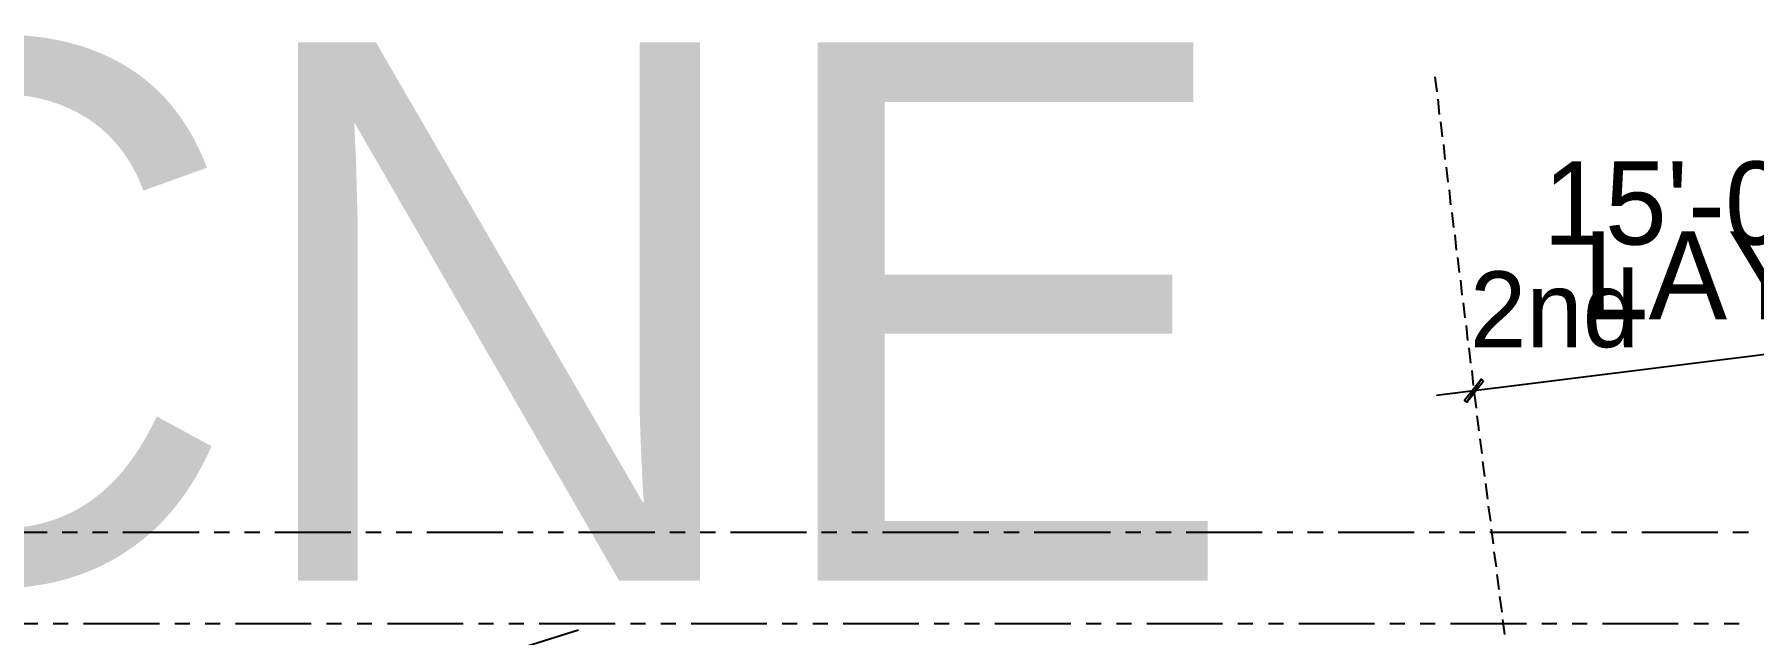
# Model space of a CAD drawing. Header units: feet. Extents: x -84 to 198, y -22 to 181.
# Drawn here: x 78.9 to 135.5, y 159.9 to 179.7 of the extents above; entities that cross this region are included whole.
import ezdxf
from ezdxf.enums import TextEntityAlignment as Align

# ---------------------------------------------------------------- set-up
doc = ezdxf.new("R2010")
doc.units = ezdxf.units.FT
for name, color, linetype in [('A-LINEA', 7, 'CONTINUOUS'), ('A-LINEA-FINA', 9, 'CONTINUOUS'), ('A-TEXTO-PDF', 3, 'CONTINUOUS')]:
    doc.layers.add(name, color=color, linetype=linetype)

msp = doc.modelspace()

# ---------------------------------------------------------------- linework, layer by layer
at = {"layer": 'A-LINEA'}
for p, q in [((124.96, 178.2578), (125.0267, 177.7644)), ((125.0533, 177.5244), (125.1067, 177.0178)), ((125.1467, 176.7778), (125.2, 176.2844)), ((125.24, 176.0311), (125.2933, 175.5378)), ((125.3333, 175.2844), (125.3867, 174.7911)), ((125.4267, 174.5378), (125.48, 174.0444)), ((125.52, 173.7911), (125.5733, 173.2978)), ((125.6133, 173.0578), (125.6667, 172.5511)), ((125.7067, 172.3111), (125.76, 171.8178)), ((125.8, 171.5644), (125.8533, 171.0711)), ((125.8933, 170.8178), (125.9467, 170.3244)), ((125.0133, 167.7778), (142.3733, 169.9511)), ((125.9867, 170.0711), (126.04, 169.5778)), ((126.08, 169.3378), (126.1333, 168.8311)), ((126.1733, 168.5911), (126.2267, 168.0978)), ((126.2533, 167.8444), (126.32, 167.3511)), ((126.3467, 167.0978), (126.4133, 166.6044)), ((126.3867, 166.8044), (126.4, 166.6978)), ((126.44, 166.3511), (126.5067, 165.8578)), ((126.5333, 165.6044), (126.6, 165.1111)), ((126.6267, 164.8711), (126.6933, 164.3644)), ((126.72, 164.1244), (126.7867, 163.6311)), ((79.28, 163.2578), (76.7733, 163.2578)), ((80.28, 163.2578), (79.7733, 163.2578)), ((81.28, 163.2578), (80.7733, 163.2578)), ((84.28, 163.2578), (81.7733, 163.2578)), ((85.28, 163.2578), (84.7733, 163.2578)), ((86.28, 163.2578), (85.7733, 163.2578)), ((89.28, 163.2578), (86.7733, 163.2578)), ((90.28, 163.2578), (89.7733, 163.2578)), ((91.28, 163.2578), (90.7733, 163.2578)), ((94.28, 163.2578), (91.7733, 163.2578)), ((95.28, 163.2578), (94.7733, 163.2578)), ((96.28, 163.2578), (95.7733, 163.2578)), ((99.28, 163.2578), (96.7733, 163.2578)), ((100.28, 163.2578), (99.7733, 163.2578)), ((101.28, 163.2578), (100.7733, 163.2578)), ((104.28, 163.2578), (101.7733, 163.2578)), ((105.28, 163.2578), (104.7733, 163.2578)), ((106.28, 163.2578), (105.7733, 163.2578)), ((109.28, 163.2578), (106.7733, 163.2578)), ((110.28, 163.2578), (109.7733, 163.2578)), ((111.28, 163.2578), (110.7733, 163.2578)), ((114.28, 163.2578), (111.7733, 163.2578)), ((115.28, 163.2578), (114.7733, 163.2578)), ((116.28, 163.2578), (115.7733, 163.2578)), ((119.28, 163.2578), (116.7733, 163.2578)), ((120.28, 163.2578), (119.7733, 163.2578)), ((121.28, 163.2578), (120.7733, 163.2578)), ((124.28, 163.2578), (121.7733, 163.2578)), ((125.28, 163.2578), (124.7733, 163.2578)), ((126.28, 163.2578), (125.7733, 163.2578)), ((129.28, 163.2578), (126.7733, 163.2578)), ((126.8133, 163.3778), (126.88, 162.8844)), ((130.28, 163.2578), (129.7733, 163.2578)), ((131.28, 163.2578), (130.7733, 163.2578)), ((134.28, 163.2578), (131.7733, 163.2578)), ((135.28, 163.2578), (134.7733, 163.2578)), ((126.9067, 162.6311), (126.9733, 162.1378)), ((127, 161.8844), (127.0667, 161.3911)), ((127.0933, 161.1511), (127.16, 160.6444)), ((78.9733, 160.2578), (78.48, 160.2578)), ((79.9733, 160.2578), (79.48, 160.2578)), ((82.9733, 160.2578), (80.48, 160.2578)), ((83.9733, 160.2578), (83.48, 160.2578)), ((84.9733, 160.2578), (84.48, 160.2578)), ((87.9733, 160.2578), (85.48, 160.2578)), ((88.9733, 160.2578), (88.48, 160.2578)), ((89.9733, 160.2578), (89.48, 160.2578)), ((92.9733, 160.2578), (90.48, 160.2578)), ((93.9733, 160.2578), (93.48, 160.2578)), ((94.9733, 160.2578), (94.48, 160.2578)), ((97.9733, 160.2578), (95.48, 160.2578)), ((98.9733, 160.2578), (98.48, 160.2578)), ((99.9733, 160.2578), (99.48, 160.2578)), ((102.9733, 160.2578), (100.48, 160.2578)), ((103.9733, 160.2578), (103.48, 160.2578)), ((104.9733, 160.2578), (104.48, 160.2578)), ((107.9733, 160.2578), (105.48, 160.2578)), ((108.9733, 160.2578), (108.48, 160.2578)), ((109.9733, 160.2578), (109.48, 160.2578)), ((112.9733, 160.2578), (110.48, 160.2578)), ((113.9733, 160.2578), (113.48, 160.2578)), ((114.9733, 160.2578), (114.48, 160.2578)), ((117.9733, 160.2578), (115.48, 160.2578)), ((118.9733, 160.2578), (118.48, 160.2578)), ((119.9733, 160.2578), (119.48, 160.2578)), ((122.9733, 160.2578), (120.48, 160.2578)), ((123.9733, 160.2578), (123.48, 160.2578)), ((124.9733, 160.2578), (124.48, 160.2578)), ((127.9733, 160.2578), (125.48, 160.2578)), ((127.1867, 160.4044), (127.2533, 159.9111)), ((128.9733, 160.2578), (128.48, 160.2578)), ((129.9733, 160.2578), (129.48, 160.2578)), ((132.9733, 160.2578), (130.48, 160.2578)), ((133.9733, 160.2578), (133.48, 160.2578)), ((134.9733, 160.2578), (134.48, 160.2578)), ((96.7676, 160.0506), (36.6895, 141.2395))]:
    msp.add_line(p, q, dxfattribs=at)
at = {"layer": 'A-LINEA-FINA'}
for points in [[(126.48, 168.3111), (126.0133, 167.5511), (125.9333, 167.6178), (126.48, 168.3111), (126.48, 168.3111)], [(126.56, 168.2578), (126.48, 168.3111), (126.0133, 167.5511), (126.56, 168.2578)]]:
    msp.add_lwpolyline(points, dxfattribs=at)

# ---------------------------------------------------------------- texts
at = {"layer": 'A-TEXTO-PDF'}
for s, height, p in [('TNEMHCAORCNE', 17.716, (17.1598, 161.6769)), ('15\'-0"', 2.736, (133.1857, 172.7394)), ('LAYER', 2.905, (136.2028, 170.2737)), ('2nd', 2.495, (128.8997, 169.3622))]:
    msp.add_text(s, height=height, dxfattribs=at).set_placement(p, align=Align.CENTER)

doc.saveas('drawing.dxf')
